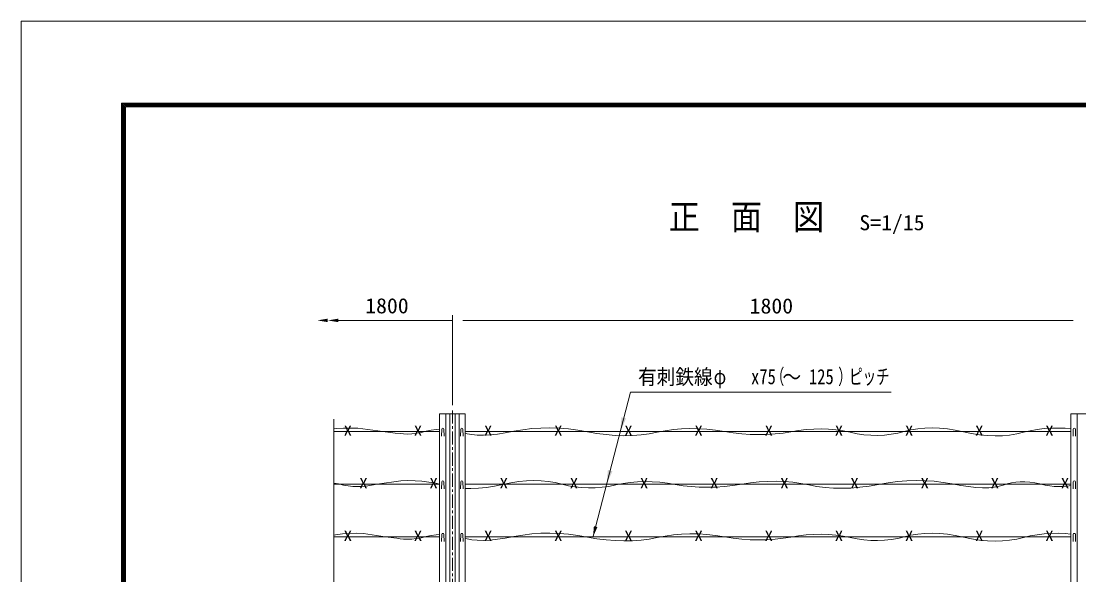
# Model space of a CAD drawing. Units: millimetres, scale not verified. Extents: x -4455 to 4455, y -3150 to 3150.
# Drawn here: x -4455 to -1440, y 1572 to 3150 of the extents above; entities that cross this region are included whole.
import ezdxf
from ezdxf.enums import TextEntityAlignment as Align

# ---------------------------------------------------------------- set-up
doc = ezdxf.new("R2010")
doc.units = ezdxf.units.MM
doc.header["$LTSCALE"] = 30
doc.linetypes.add('USER1', pattern=[2, 1.25, -0.25, 0.25, -0.25])
for name, color, linetype, lineweight in [('0-0_1部材', 3, 'Continuous', 18), ('0-1_5寸法', 1, 'Continuous', 18), ('0-8_7詳細', 7, 'Continuous', 18), ('0-9_6文字', 3, 'Continuous', 9), ('0-A_中心線', 1, 'USER1', 18), ('0-E_0', 3, 'Continuous', 18), ('1-0_D-TTL', 7, 'Continuous', 9)]:
    doc.layers.add(name, color=color, linetype=linetype, lineweight=lineweight)
doc.styles.add('ＭＳ ゴシック', font='')
doc.styles.get('ＭＳ ゴシック').set_extended_font_data('MS Gothic')

msp = doc.modelspace()

# ---------------------------------------------------------------- linework, layer by layer
at = {"layer": '0-0_1部材', "color": 7, "lineweight": 9}
for p, q in [((-3262.01, 2030.67), (-3262.01, -579.33)), ((-3189.01, 2030.67), (-3262.01, 2030.67)), ((-3189.01, 2030.67), (-3189.01, -579.33)), ((-1462.01, 2030.67), (-1462.01, -579.33)), ((-1389.01, 2030.67), (-1462.01, 2030.67))]:
    msp.add_line(p, q, dxfattribs=at)
at = {"layer": '0-0_1部材'}
for p, q in [((-3244.51, 2030.67), (-3244.51, -579.33)), ((-3233.01, 2030.67), (-3233.01, -579.33)), ((-3218.01, 2030.67), (-3218.01, -579.33)), ((-3206.51, 2030.67), (-3206.51, -579.33)), ((-1444.51, 2030.67), (-1444.51, -579.33))]:
    msp.add_line(p, q, dxfattribs=at)
at = {"layer": '0-0_1部材', "color": 4}
msp.add_line((-3563.71, 686.45), (-3563.71, 2016.19), dxfattribs=at)
at = {"layer": '0-0_1部材', "color": 1}
for p, q in [((-3563.71, 1980.67), (-3262.01, 1980.67)), ((-3189.01, 1980.67), (-1462.01, 1980.67)), ((-1478.54, 1989.83), (-1462.01, 1988.26)), ((-3563.71, 1830.67), (-3262.01, 1830.67)), ((-3189.01, 1830.67), (-1462.01, 1830.67)), ((-1478.54, 1689.83), (-1462.01, 1688.26)), ((-3563.71, 1680.67), (-3262.01, 1680.67)), ((-3189.01, 1680.67), (-1462.01, 1680.67))]:
    msp.add_line(p, q, dxfattribs=at)
for points in [[(-3563.71, 1988.09), (-3555.72, 1989.08), (-3535.82, 1990.43), (-3515.72, 1990.68), (-3495.42, 1989.83), (-3423.44, 1980.67)], [(-3189.01, 1976.16), (-3183.76, 1974.55), (-3169.96, 1972.02), (-3154.41, 1970.67), (-3137.1, 1970.47), (-3118.04, 1971.45), (-3097.22, 1973.59), (-3074.64, 1976.9), (-3050.31, 1981.38), (-3024.97, 1985.78), (-2999.39, 1988.88), (-2973.56, 1990.67), (-2947.48, 1991.16), (-2921.14, 1990.34), (-2894.56, 1988.21), (-2867.74, 1984.78), (-2840.66, 1980.04), (-2813.74, 1975.3), (-2787.4, 1971.85), (-2761.64, 1969.7), (-2736.45, 1968.86), (-2711.83, 1969.3), (-2687.79, 1971.05), (-2664.33, 1974.1), (-2641.44, 1978.44), (-2618.68, 1982.85), (-2595.59, 1986.08), (-2572.17, 1988.14), (-2548.43, 1989.03), (-2524.37, 1988.74), (-2499.98, 1987.28), (-2475.26, 1984.65), (-2450.22, 1980.84), (-2425.21, 1976.98), (-2400.57, 1974.2), (-2376.31, 1972.49), (-2352.42, 1971.85), (-2328.9, 1972.29), (-2305.76, 1973.8), (-2283, 1976.38)], [(-2283, 1976.38), (-2260.61, 1980.04), (-2238.54, 1983.69), (-2216.75, 1986.23), (-2195.24, 1987.68), (-2174, 1988.03), (-2153.04, 1987.28), (-2132.35, 1985.43), (-2111.93, 1982.49), (-2091.79, 1978.44), (-2071.88, 1974.46), (-2052.14, 1971.7), (-2032.58, 1970.17), (-2013.19, 1969.85), (-1993.97, 1970.77), (-1974.93, 1972.9), (-1956.07, 1976.26), (-1937.38, 1980.84), (-1918.47, 1985.37), (-1898.93, 1988.56), (-1878.76, 1990.41), (-1857.97, 1990.93), (-1836.56, 1990.11), (-1814.52, 1987.96), (-1791.85, 1984.47), (-1768.57, 1979.64), (-1745.24, 1974.82), (-1722.46, 1971.33), (-1700.23, 1969.17), (-1678.56, 1968.36), (-1657.43, 1968.87), (-1636.85, 1970.73), (-1616.83, 1973.92), (-1597.35, 1978.44), (-1578.05, 1983.09), (-1558.55, 1986.63), (-1538.85, 1989.08), (-1518.94, 1990.43), (-1498.84, 1990.68), (-1478.54, 1989.83)], [(-3423.44, 1980.67), (-3388.18, 1975.79), (-3374.85, 1974.65), (-3364.59, 1973.76), (-3353.47, 1973.66), (-3341.5, 1974.37), (-3328.66, 1975.88), (-3314.96, 1978.19), (-3300.41, 1981.3), (-3285.66, 1984.32), (-3271.39, 1986.38), (-3262.01, 1987.11)], [(-3262.01, 1830.45), (-3272.96, 1833.09), (-3292.47, 1836.63), (-3312.17, 1839.08), (-3332.07, 1840.43), (-3352.17, 1840.68), (-3372.47, 1839.83), (-3440.07, 1830.67)], [(-2186.68, 1824.1), (-2209.57, 1828.44), (-2232.34, 1832.85), (-2255.43, 1836.08), (-2278.84, 1838.14), (-2302.58, 1839.03), (-2326.65, 1838.74), (-2351.03, 1837.28), (-2375.75, 1834.65), (-2400.79, 1830.84), (-2425.8, 1826.98), (-2450.44, 1824.2), (-2474.71, 1822.49), (-2498.6, 1821.85), (-2522.11, 1822.29), (-2545.25, 1823.8), (-2568.02, 1826.38), (-2590.41, 1830.04), (-2612.47, 1833.69), (-2634.26, 1836.23), (-2655.77, 1837.68), (-2677.01, 1838.03), (-2697.98, 1837.28), (-2718.67, 1835.43), (-2739.08, 1832.49), (-2759.22, 1828.44), (-2779.13, 1824.46), (-2798.87, 1821.7), (-2818.44, 1820.17), (-2837.83, 1819.85), (-2857.04, 1820.77), (-2876.08, 1822.9), (-2894.94, 1826.26), (-2913.63, 1830.84), (-2932.55, 1835.37), (-2952.09, 1838.56), (-2972.25, 1840.41), (-2993.04, 1840.93), (-3014.45, 1840.11), (-3036.49, 1837.96)], [(-1462.01, 1827.75), (-1466.77, 1826.35), (-1476.17, 1824.65), (-1486.42, 1823.76), (-1497.54, 1823.66), (-1509.52, 1824.37), (-1522.35, 1825.88), (-1536.05, 1828.19), (-1550.61, 1831.3), (-1565.35, 1834.32), (-1579.62, 1836.38), (-1593.42, 1837.45), (-1606.73, 1837.56), (-1619.57, 1836.69), (-1631.93, 1834.85), (-1643.81, 1832.03), (-1655.21, 1828.24), (-1667.25, 1824.55), (-1681.05, 1822.02), (-1696.6, 1820.67), (-1713.91, 1820.47), (-1732.98, 1821.45), (-1753.8, 1823.59), (-1776.37, 1826.9), (-1800.71, 1831.38), (-1826.04, 1835.78), (-1851.62, 1838.88), (-1877.46, 1840.67), (-1903.54, 1841.16), (-1929.87, 1840.34), (-1956.45, 1838.21), (-1983.28, 1834.78), (-2010.36, 1830.04), (-2037.27, 1825.3), (-2063.61, 1821.85), (-2089.37, 1819.7), (-2114.56, 1818.86), (-2139.18, 1819.3), (-2163.22, 1821.05), (-2186.68, 1824.1)], [(-3440.07, 1830.67), (-3466.77, 1826.35), (-3476.17, 1824.65), (-3486.42, 1823.76), (-3497.54, 1823.66), (-3509.52, 1824.37), (-3522.35, 1825.88), (-3536.05, 1828.19), (-3550.61, 1831.3), (-3563.71, 1833.99)], [(-3036.49, 1837.96), (-3059.16, 1834.47), (-3082.45, 1829.64), (-3105.78, 1824.82), (-3128.55, 1821.33), (-3150.78, 1819.17), (-3172.46, 1818.36), (-3189.01, 1818.76)], [(-3563.71, 1685.69), (-3558.55, 1686.63), (-3538.85, 1689.08), (-3518.94, 1690.43), (-3498.84, 1690.68), (-3478.54, 1689.83), (-3417.36, 1680.67)], [(-3189.01, 1676.16), (-3183.76, 1674.55), (-3169.96, 1672.02), (-3154.41, 1670.67), (-3137.1, 1670.47), (-3118.04, 1671.45), (-3097.22, 1673.59), (-3074.64, 1676.9), (-3050.31, 1681.38), (-3024.97, 1685.78), (-2999.39, 1688.88), (-2973.56, 1690.67), (-2947.48, 1691.16), (-2921.14, 1690.34), (-2894.56, 1688.21), (-2867.74, 1684.78), (-2840.66, 1680.04), (-2813.74, 1675.3), (-2787.4, 1671.85), (-2761.64, 1669.7), (-2736.45, 1668.86), (-2711.83, 1669.3), (-2687.79, 1671.05), (-2664.33, 1674.1), (-2641.44, 1678.44), (-2618.68, 1682.85), (-2595.59, 1686.08), (-2572.17, 1688.14), (-2548.43, 1689.03), (-2524.37, 1688.74), (-2499.98, 1687.28), (-2475.26, 1684.65), (-2450.22, 1680.84), (-2425.21, 1676.98), (-2400.57, 1674.2), (-2376.31, 1672.49), (-2352.42, 1671.85), (-2328.9, 1672.29), (-2305.76, 1673.8), (-2283, 1676.38)], [(-2283, 1676.38), (-2260.61, 1680.04), (-2238.54, 1683.69), (-2216.75, 1686.23), (-2195.24, 1687.68), (-2174, 1688.03), (-2153.04, 1687.28), (-2132.35, 1685.43), (-2111.93, 1682.49), (-2091.79, 1678.44), (-2071.88, 1674.46), (-2052.14, 1671.7), (-2032.58, 1670.17), (-2013.19, 1669.85), (-1993.97, 1670.77), (-1974.93, 1672.9), (-1956.07, 1676.26), (-1937.38, 1680.84), (-1918.47, 1685.37), (-1898.93, 1688.56), (-1878.76, 1690.41), (-1857.97, 1690.93), (-1836.56, 1690.11), (-1814.52, 1687.96), (-1791.85, 1684.47), (-1768.57, 1679.64), (-1745.24, 1674.82), (-1722.46, 1671.33), (-1700.23, 1669.17), (-1678.56, 1668.36), (-1657.43, 1668.87), (-1636.85, 1670.73), (-1616.83, 1673.92), (-1597.35, 1678.44), (-1578.05, 1683.09), (-1558.55, 1686.63), (-1538.85, 1689.08), (-1518.94, 1690.43), (-1498.84, 1690.68), (-1478.54, 1689.83)], [(-3417.36, 1680.67), (-3384.24, 1676.35), (-3374.85, 1674.65), (-3364.59, 1673.76), (-3353.47, 1673.66), (-3341.5, 1674.37), (-3328.66, 1675.88), (-3314.96, 1678.19), (-3300.41, 1681.3), (-3285.66, 1684.32), (-3271.39, 1686.38), (-3262.01, 1687.11)]]:
    msp.add_lwpolyline(points, dxfattribs=at)
at = {"layer": '0-1_5寸法'}
msp.add_line((-3550.62, 2297.39), (-3225.51, 2297.39), dxfattribs=at)
for points in [[(-3580.62, 2302.39), (-3580.62, 2292.39), (-3610.62, 2297.39)], [(-3550.62, 2302.39), (-3550.62, 2292.39), (-3580.62, 2297.39)]]:
    msp.add_solid(points, dxfattribs=at)
at = {"layer": '0-8_7詳細', "color": 1}
for p, q in [((-3225.51, 2055.51), (-3225.51, 2312.39)), ((-3195.51, 2297.39), (-1455.51, 2297.39))]:
    msp.add_line(p, q, dxfattribs=at)
at = {"layer": '0-9_6文字', "color": 7}
msp.add_lwpolyline([(-1975.06, 2092.6), (-2718.11, 2092.6), (-2824.06, 1682.6)], dxfattribs=at)
at = {"layer": '0-9_6文字', "color": 1}
for points in [[(-2730.57, 2017.73), (-2743.48, 2021.06), (-2747.04, 1980.67)], [(-2769.33, 1867.73), (-2782.24, 1871.06), (-2785.8, 1830.67)]]:
    msp.add_solid(points, dxfattribs=at)
at = {"layer": '0-9_6文字', "color": 7}
msp.add_solid([(-2824.56, 1680.67), (-2822.1, 1711.02), (-2812.01, 1708.41)], dxfattribs=at)
at = {"layer": '0-A_中心線'}
msp.add_line((-3225.51, 2040.91), (-3225.51, -612.87), dxfattribs=at)
at = {"layer": '0-E_0'}
for p, q in [((-3256.26, 1967.04), (-3255.51, 1987.54)), ((-3248.76, 1967.04), (-3249.51, 1987.54)), ((-3202.26, 1967.04), (-3201.51, 1987.54)), ((-3194.76, 1967.04), (-3195.51, 1987.54)), ((-1456.26, 1967.04), (-1455.51, 1987.54)), ((-1448.76, 1967.04), (-1449.51, 1987.54)), ((-3256.26, 1817.04), (-3255.51, 1837.54)), ((-3248.76, 1817.04), (-3249.51, 1837.54)), ((-3202.26, 1817.04), (-3201.51, 1837.54)), ((-3194.76, 1817.04), (-3195.51, 1837.54)), ((-1456.26, 1817.04), (-1455.51, 1837.54)), ((-1448.76, 1817.04), (-1449.51, 1837.54)), ((-3256.26, 1667.04), (-3255.51, 1687.54)), ((-3248.76, 1667.04), (-3249.51, 1687.54)), ((-3202.26, 1667.04), (-3201.51, 1687.54)), ((-3194.76, 1667.04), (-3195.51, 1687.54)), ((-1456.26, 1667.04), (-1455.51, 1687.54)), ((-1448.76, 1667.04), (-1449.51, 1687.54))]:
    msp.add_line(p, q, dxfattribs=at)
for centre in [(-3252.51, 1987.54), (-3198.51, 1987.54), (-1452.51, 1987.54), (-3252.51, 1837.54), (-3198.51, 1837.54), (-1452.51, 1837.54), (-3252.51, 1687.54), (-3198.51, 1687.54), (-1452.51, 1687.54)]:
    msp.add_arc(centre, 3, 0, 180, dxfattribs=at)
at = {"layer": '1-0_D-TTL', "color": 2, "lineweight": 18}
msp.add_lwpolyline([(-4454.85, 3150.21), (4454.85, 3150.21), (4454.85, -3150.21), (-4454.85, -3150.21)], close=True, dxfattribs=at)
at = {"layer": '1-0_D-TTL'}
for points in [[(-4168.47, 2916.87), (4168.47, 2916.87), (4168.47, -2916.87), (-4168.47, -2916.87)], [(-4165.81, 2914.21), (4165.81, 2914.21), (4165.81, -2914.21), (-4165.81, -2914.21)], [(-4163.16, 2911.56), (4163.16, 2911.56), (4163.16, -2911.56), (-4163.16, -2911.56)], [(-4160.51, 2908.91), (4160.51, 2908.91), (4160.51, -2908.91), (-4160.51, -2908.91)], [(-4157.86, 2906.26), (4157.86, 2906.26), (4157.86, -2906.26), (-4157.86, -2906.26)]]:
    msp.add_lwpolyline(points, close=True, dxfattribs=at)

# ---------------------------------------------------------------- texts
at = {"layer": '0-0_1部材', "color": 1, "style": 'ＭＳ ゴシック', "width": 1.2}
for p in [(-3535.33, 1960.39), (-3335.33, 1960.39), (-3135.33, 1960.39), (-2935.33, 1960.39), (-2735.33, 1960.39), (-2535.33, 1960.39), (-2335.33, 1960.39), (-2135.33, 1960.39), (-1935.33, 1960.39), (-1735.33, 1960.39), (-1535.33, 1960.39), (-3490.82, 1810.39), (-3290.82, 1810.39), (-3090.82, 1810.39), (-2890.82, 1810.39), (-2690.82, 1810.39), (-2490.82, 1810.39), (-2290.82, 1810.39), (-2090.82, 1810.39), (-1890.82, 1810.39), (-1690.82, 1810.39), (-1490.82, 1810.39), (-3535.33, 1660.39), (-3335.33, 1660.39), (-3135.33, 1660.39), (-2935.33, 1660.39), (-2735.33, 1660.39), (-2535.33, 1660.39), (-2335.33, 1660.39), (-2135.33, 1660.39), (-1935.33, 1660.39), (-1735.33, 1660.39), (-1535.33, 1660.39)]:
    msp.add_text('X', height=28.81, dxfattribs=at).set_placement(p, align=Align.BOTTOM_LEFT)
at = {"layer": '0-1_5寸法', "color": 3, "style": 'ＭＳ ゴシック', "width": 1.05}
msp.add_text('1800', height=43.33, dxfattribs=at).set_placement((-3473.98, 2304.48), align=Align.BOTTOM_LEFT)
at = {"layer": '0-8_7詳細', "color": 3, "style": 'ＭＳ ゴシック', "width": 1.05}
msp.add_text('1800', height=43.33, dxfattribs=at).set_placement((-2378.01, 2304.07), align=Align.BOTTOM_LEFT)
at = {"layer": '0-9_6文字', "color": 7, "style": 'ＭＳ ゴシック', "width": 0.9}
msp.add_text('正\u3000面\u3000図', height=72.14, dxfattribs=at).set_placement((-2608.49, 2534.72), align=Align.BOTTOM_LEFT)
at = {"layer": '0-9_6文字', "style": 'ＭＳ ゴシック'}
for s, height, width, p in [('S=1/15', 43.33, 1.05, (-2065.29, 2541.28)), ('有刺鉄線', 43.33, 0.9, (-2696.21, 2101.84)), ('φ   x75 \u3000 125', 43.3, 0.8, (-2480.63, 2102.48)), ('（\u3000\u3000\u3000\u3000）', 43.33, 0.65, (-2317.65, 2102.48)), ('～', 43.33, 0.9, (-2284.65, 2101.84)), ('ピッチ', 43.33, 0.65, (-2094.37, 2102.48))]:
    msp.add_text(s, height=height, dxfattribs=dict(at, width=width)).set_placement(p, align=Align.BOTTOM_LEFT)

doc.saveas('drawing.dxf')
